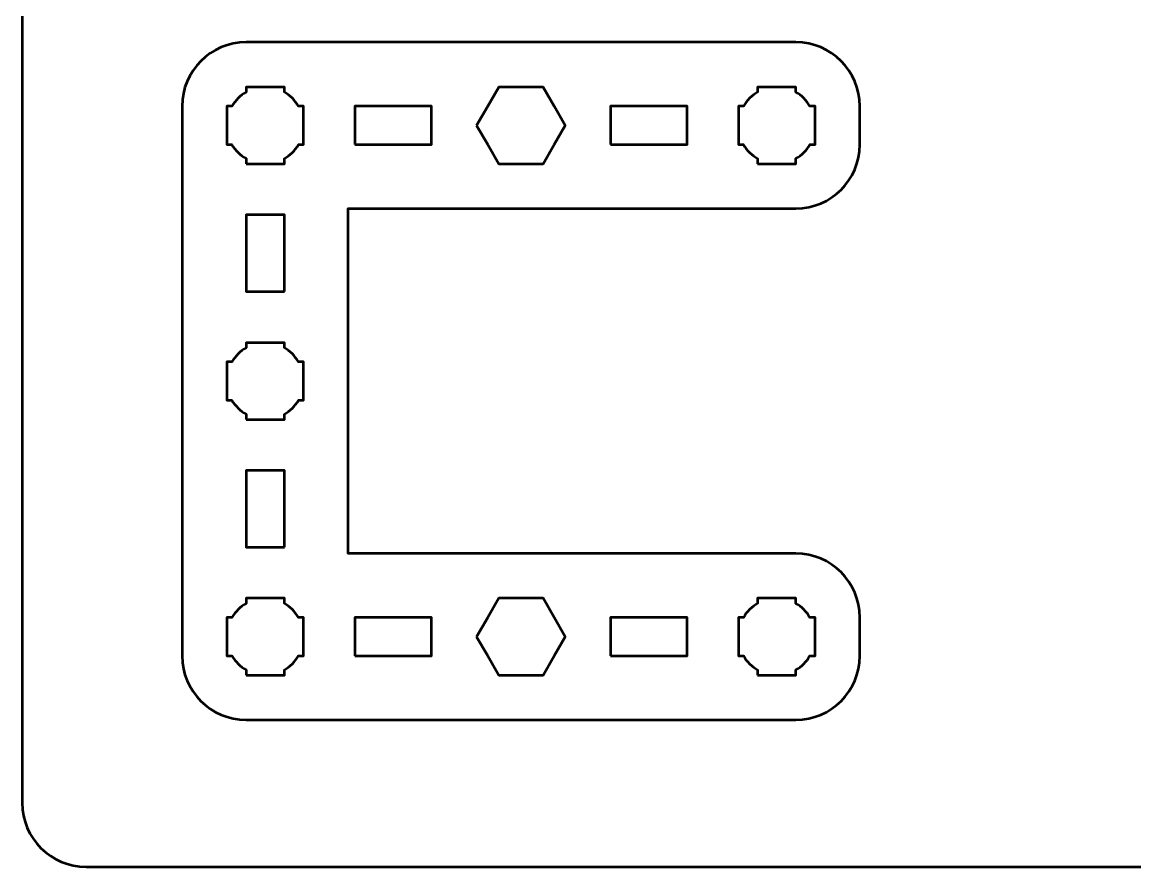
# Model space of a CAD drawing. Header units: centimetres. Extents: x -21 to 0, y -29.7 to 0.
# Drawn here: x -21 to -12.3, y -29.7 to -23.09 of the extents above; entities that cross this region are included whole.
import ezdxf

# ---------------------------------------------------------------- set-up
doc = ezdxf.new("R2010")
doc.units = ezdxf.units.CM
doc.header["$MEASUREMENT"] = 0
doc.layers.add('Layer 1', color=7, linetype='Continuous')

msp = doc.modelspace()

# ---------------------------------------------------------------- linework, layer by layer
at = {"layer": 'Layer 1', "color": 1, "lineweight": 53}
msp.add_open_spline([(-21.00003, -29.19995), (-21.00003, -29.19995), (-21.00003, -2.89992), (-21.00003, -2.89992), (-21.00003, -2.89992), (-21.00003, -2.81709), (-20.93286, -2.74992), (-20.85003, -2.74992), (-20.85003, -2.74992), (-20.7672, -2.74992), (-20.70003, -2.68275), (-20.70003, -2.59992), (-20.70003, -2.59992), (-20.70003, -2.51709), (-20.7672, -2.44992), (-20.85003, -2.44992), (-20.85003, -2.44992), (-20.93286, -2.44992), (-21.00003, -2.38275), (-21.00003, -2.29992), (-21.00003, -2.29992), (-21.00003, -2.21709), (-20.93286, -2.14992), (-20.85003, -2.14992), (-20.85003, -2.14992), (-20.7672, -2.14992), (-20.70003, -2.08275), (-20.70003, -1.99992), (-20.70003, -1.99992), (-20.70003, -1.91709), (-20.7672, -1.84992), (-20.85003, -1.84992), (-20.85003, -1.84992), (-20.93286, -1.84992), (-21.00003, -1.78275), (-21.00003, -1.69992), (-21.00003, -1.69992), (-21.00003, -1.61709), (-20.93286, -1.54992), (-20.85003, -1.54992), (-20.85003, -1.54992), (-20.7672, -1.54992), (-20.70003, -1.48275), (-20.70003, -1.39992), (-20.70003, -1.39992), (-20.70003, -1.31709), (-20.7672, -1.24992), (-20.85003, -1.24992), (-20.85003, -1.24992), (-20.93286, -1.24992), (-21.00003, -1.18275), (-21.00003, -1.09992), (-21.00003, -1.09992), (-21.00003, -1.09992), (-21.00003, -0.49992), (-21.00003, -0.49992), (-21.00003, -0.49992), (-21.00003, -0.22295), (-20.77694, 0.00004), (-20.49994, 0.00004), (-20.49994, 0.00004), (-20.49994, 0.00004), (-0.50008, 0.00004), (-0.50008, 0.00004), (-0.50008, 0.00004), (-0.22294, 0.00004), (0.00002, -0.22295), (0.00002, -0.49992), (0.00002, -0.49992), (0.00002, -0.49992), (0.00002, -29.19995), (0.00002, -29.19995), (0.00002, -29.19995), (0.00002, -29.47695), (-0.22294, -29.70004), (-0.50008, -29.70004), (-0.50008, -29.70004), (-0.50008, -29.70004), (-20.49994, -29.70004), (-20.49994, -29.70004), (-20.49994, -29.70004), (-20.77694, -29.70004), (-21.00003, -29.47695), (-21.00003, -29.19995)], degree=3, knots=[0, 0, 0, 0, 0.047619, 0.047619, 0.047619, 0.047619, 0.0952381, 0.0952381, 0.0952381, 0.0952381, 0.1428571, 0.1428571, 0.1428571, 0.1428571, 0.1904762, 0.1904762, 0.1904762, 0.1904762, 0.2380952, 0.2380952, 0.2380952, 0.2380952, 0.2857143, 0.2857143, 0.2857143, 0.2857143, 0.3333333, 0.3333333, 0.3333333, 0.3333333, 0.3809524, 0.3809524, 0.3809524, 0.3809524, 0.4285714, 0.4285714, 0.4285714, 0.4285714, 0.4761905, 0.4761905, 0.4761905, 0.4761905, 0.5238095, 0.5238095, 0.5238095, 0.5238095, 0.5714286, 0.5714286, 0.5714286, 0.5714286, 0.6190476, 0.6190476, 0.6190476, 0.6190476, 0.6666667, 0.6666667, 0.6666667, 0.6666667, 0.7142857, 0.7142857, 0.7142857, 0.7142857, 0.7619048, 0.7619048, 0.7619048, 0.7619048, 0.8095238, 0.8095238, 0.8095238, 0.8095238, 0.8571429, 0.8571429, 0.8571429, 0.8571429, 0.9047619, 0.9047619, 0.9047619, 0.9047619, 0.952381, 0.952381, 0.952381, 0.952381, 1, 1, 1, 1], dxfattribs=at)
at = {"layer": 'Layer 1', "color": 3, "lineweight": 53}
msp.add_open_spline([(-14.95, -24.55), (-14.95, -24.55), (-18.45, -24.55), (-18.45, -24.55), (-18.45, -24.55), (-18.45, -24.55), (-18.45, -27.25), (-18.45, -27.25), (-18.45, -27.25), (-18.45, -27.25), (-14.95, -27.25), (-14.95, -27.25), (-14.95, -27.25), (-14.67391, -27.25), (-14.45, -27.47391), (-14.45, -27.75), (-14.45, -27.75), (-14.45, -27.75), (-14.45, -28.05), (-14.45, -28.05), (-14.45, -28.05), (-14.45, -28.32609), (-14.67391, -28.55), (-14.95, -28.55), (-14.95, -28.55), (-14.95, -28.55), (-18.95, -28.55), (-18.95, -28.55), (-18.95, -28.55), (-18.95, -28.55), (-19.25, -28.55), (-19.25, -28.55), (-19.25, -28.55), (-19.52609, -28.55), (-19.75, -28.32609), (-19.75, -28.05), (-19.75, -28.05), (-19.75, -28.05), (-19.75, -27.75), (-19.75, -27.75), (-19.75, -27.75), (-19.75, -27.75), (-19.75, -24.05), (-19.75, -24.05), (-19.75, -24.05), (-19.75, -24.05), (-19.75, -23.75), (-19.75, -23.75), (-19.75, -23.75), (-19.75, -23.47391), (-19.52609, -23.25), (-19.25, -23.25), (-19.25, -23.25), (-19.25, -23.25), (-18.95, -23.25), (-18.95, -23.25), (-18.95, -23.25), (-18.95, -23.25), (-14.95, -23.25), (-14.95, -23.25), (-14.95, -23.25), (-14.67391, -23.25), (-14.45, -23.47391), (-14.45, -23.75), (-14.45, -23.75), (-14.45, -23.75), (-14.45, -24.05), (-14.45, -24.05), (-14.45, -24.05), (-14.45, -24.32609), (-14.67391, -24.55), (-14.95, -24.55)], degree=3, knots=[0, 0, 0, 0, 0.0555556, 0.0555556, 0.0555556, 0.0555556, 0.1111111, 0.1111111, 0.1111111, 0.1111111, 0.1666667, 0.1666667, 0.1666667, 0.1666667, 0.2222222, 0.2222222, 0.2222222, 0.2222222, 0.2777778, 0.2777778, 0.2777778, 0.2777778, 0.3333333, 0.3333333, 0.3333333, 0.3333333, 0.3888889, 0.3888889, 0.3888889, 0.3888889, 0.4444444, 0.4444444, 0.4444444, 0.4444444, 0.5, 0.5, 0.5, 0.5, 0.5555556, 0.5555556, 0.5555556, 0.5555556, 0.6111111, 0.6111111, 0.6111111, 0.6111111, 0.6666667, 0.6666667, 0.6666667, 0.6666667, 0.7222222, 0.7222222, 0.7222222, 0.7222222, 0.7777778, 0.7777778, 0.7777778, 0.7777778, 0.8333333, 0.8333333, 0.8333333, 0.8333333, 0.8888889, 0.8888889, 0.8888889, 0.8888889, 0.9444444, 0.9444444, 0.9444444, 0.9444444, 1, 1, 1, 1], dxfattribs=at)
at = {"layer": 'Layer 1', "lineweight": 53}
for points, knots in [([(-19.25, -24.2), (-19.25, -24.2), (-19.25, -24.15985), (-19.25, -24.15985), (-19.25, -24.15985), (-19.29553, -24.1335), (-19.3335, -24.09553), (-19.35985, -24.05), (-19.35985, -24.05), (-19.35985, -24.05), (-19.4, -24.05), (-19.4, -24.05), (-19.4, -24.05), (-19.4, -24.05), (-19.4, -23.9), (-19.4, -23.9), (-19.4, -23.9), (-19.4, -23.9), (-19.4, -23.75), (-19.4, -23.75), (-19.4, -23.75), (-19.4, -23.75), (-19.35985, -23.75), (-19.35985, -23.75), (-19.35985, -23.75), (-19.3335, -23.70447), (-19.29553, -23.6665), (-19.25, -23.64015), (-19.25, -23.64015), (-19.25, -23.64015), (-19.25, -23.6), (-19.25, -23.6), (-19.25, -23.6), (-19.25, -23.6), (-19.1, -23.6), (-19.1, -23.6), (-19.1, -23.6), (-19.1, -23.6), (-18.95, -23.6), (-18.95, -23.6), (-18.95, -23.6), (-18.95, -23.6), (-18.95, -23.64015), (-18.95, -23.64015), (-18.95, -23.64015), (-18.90447, -23.6665), (-18.8665, -23.70447), (-18.84015, -23.75), (-18.84015, -23.75), (-18.84015, -23.75), (-18.8, -23.75), (-18.8, -23.75), (-18.8, -23.75), (-18.8, -23.75), (-18.8, -23.9), (-18.8, -23.9), (-18.8, -23.9), (-18.8, -23.9), (-18.8, -24.05), (-18.8, -24.05), (-18.8, -24.05), (-18.8, -24.05), (-18.84015, -24.05), (-18.84015, -24.05), (-18.84015, -24.05), (-18.8665, -24.09553), (-18.90447, -24.1335), (-18.95, -24.15985), (-18.95, -24.15985), (-18.95, -24.15985), (-18.95, -24.2), (-18.95, -24.2), (-18.95, -24.2), (-18.95, -24.2), (-19.1, -24.2), (-19.1, -24.2), (-19.1, -24.2), (-19.1, -24.2), (-19.25, -24.2), (-19.25, -24.2)], [0, 0, 0, 0, 0.05, 0.05, 0.05, 0.05, 0.1, 0.1, 0.1, 0.1, 0.15, 0.15, 0.15, 0.15, 0.2, 0.2, 0.2, 0.2, 0.25, 0.25, 0.25, 0.25, 0.3, 0.3, 0.3, 0.3, 0.35, 0.35, 0.35, 0.35, 0.4, 0.4, 0.4, 0.4, 0.45, 0.45, 0.45, 0.45, 0.5, 0.5, 0.5, 0.5, 0.55, 0.55, 0.55, 0.55, 0.6, 0.6, 0.6, 0.6, 0.65, 0.65, 0.65, 0.65, 0.7, 0.7, 0.7, 0.7, 0.75, 0.75, 0.75, 0.75, 0.8, 0.8, 0.8, 0.8, 0.85, 0.85, 0.85, 0.85, 0.9, 0.9, 0.9, 0.9, 0.95, 0.95, 0.95, 0.95, 1, 1, 1, 1]), ([(-17.44641, -23.9), (-17.44641, -23.9), (-17.35981, -23.75), (-17.35981, -23.75), (-17.35981, -23.75), (-17.35981, -23.75), (-17.27321, -23.6), (-17.27321, -23.6), (-17.27321, -23.6), (-17.27321, -23.6), (-17.1, -23.6), (-17.1, -23.6), (-17.1, -23.6), (-17.1, -23.6), (-16.92679, -23.6), (-16.92679, -23.6), (-16.92679, -23.6), (-16.92679, -23.6), (-16.84019, -23.75), (-16.84019, -23.75), (-16.84019, -23.75), (-16.84019, -23.75), (-16.75359, -23.9), (-16.75359, -23.9), (-16.75359, -23.9), (-16.75359, -23.9), (-16.84019, -24.05), (-16.84019, -24.05), (-16.84019, -24.05), (-16.84019, -24.05), (-16.92679, -24.2), (-16.92679, -24.2), (-16.92679, -24.2), (-16.92679, -24.2), (-17.1, -24.2), (-17.1, -24.2), (-17.1, -24.2), (-17.1, -24.2), (-17.27321, -24.2), (-17.27321, -24.2), (-17.27321, -24.2), (-17.27321, -24.2), (-17.35981, -24.05), (-17.35981, -24.05), (-17.35981, -24.05), (-17.35981, -24.05), (-17.44641, -23.9), (-17.44641, -23.9)], [0, 0, 0, 0, 0.0833333, 0.0833333, 0.0833333, 0.0833333, 0.1666667, 0.1666667, 0.1666667, 0.1666667, 0.25, 0.25, 0.25, 0.25, 0.3333333, 0.3333333, 0.3333333, 0.3333333, 0.4166667, 0.4166667, 0.4166667, 0.4166667, 0.5, 0.5, 0.5, 0.5, 0.5833333, 0.5833333, 0.5833333, 0.5833333, 0.6666667, 0.6666667, 0.6666667, 0.6666667, 0.75, 0.75, 0.75, 0.75, 0.8333333, 0.8333333, 0.8333333, 0.8333333, 0.9166667, 0.9166667, 0.9166667, 0.9166667, 1, 1, 1, 1]), ([(-15.25, -24.2), (-15.25, -24.2), (-15.25, -24.15985), (-15.25, -24.15985), (-15.25, -24.15985), (-15.29553, -24.1335), (-15.3335, -24.09553), (-15.35985, -24.05), (-15.35985, -24.05), (-15.35985, -24.05), (-15.4, -24.05), (-15.4, -24.05), (-15.4, -24.05), (-15.4, -24.05), (-15.4, -23.9), (-15.4, -23.9), (-15.4, -23.9), (-15.4, -23.9), (-15.4, -23.75), (-15.4, -23.75), (-15.4, -23.75), (-15.4, -23.75), (-15.35985, -23.75), (-15.35985, -23.75), (-15.35985, -23.75), (-15.3335, -23.70447), (-15.29553, -23.6665), (-15.25, -23.64015), (-15.25, -23.64015), (-15.25, -23.64015), (-15.25, -23.6), (-15.25, -23.6), (-15.25, -23.6), (-15.25, -23.6), (-15.1, -23.6), (-15.1, -23.6), (-15.1, -23.6), (-15.1, -23.6), (-14.95, -23.6), (-14.95, -23.6), (-14.95, -23.6), (-14.95, -23.6), (-14.95, -23.64015), (-14.95, -23.64015), (-14.95, -23.64015), (-14.90447, -23.6665), (-14.8665, -23.70447), (-14.84015, -23.75), (-14.84015, -23.75), (-14.84015, -23.75), (-14.8, -23.75), (-14.8, -23.75), (-14.8, -23.75), (-14.8, -23.75), (-14.8, -23.9), (-14.8, -23.9), (-14.8, -23.9), (-14.8, -23.9), (-14.8, -24.05), (-14.8, -24.05), (-14.8, -24.05), (-14.8, -24.05), (-14.84015, -24.05), (-14.84015, -24.05), (-14.84015, -24.05), (-14.8665, -24.09553), (-14.90447, -24.1335), (-14.95, -24.15985), (-14.95, -24.15985), (-14.95, -24.15985), (-14.95, -24.2), (-14.95, -24.2), (-14.95, -24.2), (-14.95, -24.2), (-15.1, -24.2), (-15.1, -24.2), (-15.1, -24.2), (-15.1, -24.2), (-15.25, -24.2), (-15.25, -24.2)], [0, 0, 0, 0, 0.05, 0.05, 0.05, 0.05, 0.1, 0.1, 0.1, 0.1, 0.15, 0.15, 0.15, 0.15, 0.2, 0.2, 0.2, 0.2, 0.25, 0.25, 0.25, 0.25, 0.3, 0.3, 0.3, 0.3, 0.35, 0.35, 0.35, 0.35, 0.4, 0.4, 0.4, 0.4, 0.45, 0.45, 0.45, 0.45, 0.5, 0.5, 0.5, 0.5, 0.55, 0.55, 0.55, 0.55, 0.6, 0.6, 0.6, 0.6, 0.65, 0.65, 0.65, 0.65, 0.7, 0.7, 0.7, 0.7, 0.75, 0.75, 0.75, 0.75, 0.8, 0.8, 0.8, 0.8, 0.85, 0.85, 0.85, 0.85, 0.9, 0.9, 0.9, 0.9, 0.95, 0.95, 0.95, 0.95, 1, 1, 1, 1]), ([(-18.4, -24.05), (-18.4, -24.05), (-18.4, -23.75), (-18.4, -23.75), (-18.4, -23.75), (-18.4, -23.75), (-17.8, -23.75), (-17.8, -23.75), (-17.8, -23.75), (-17.8, -23.75), (-17.8, -24.05), (-17.8, -24.05), (-17.8, -24.05), (-17.8, -24.05), (-18.4, -24.05), (-18.4, -24.05)], [0, 0, 0, 0, 0.25, 0.25, 0.25, 0.25, 0.5, 0.5, 0.5, 0.5, 0.75, 0.75, 0.75, 0.75, 1, 1, 1, 1]), ([(-16.4, -24.05), (-16.4, -24.05), (-16.4, -23.75), (-16.4, -23.75), (-16.4, -23.75), (-16.4, -23.75), (-15.8, -23.75), (-15.8, -23.75), (-15.8, -23.75), (-15.8, -23.75), (-15.8, -24.05), (-15.8, -24.05), (-15.8, -24.05), (-15.8, -24.05), (-16.4, -24.05), (-16.4, -24.05)], [0, 0, 0, 0, 0.25, 0.25, 0.25, 0.25, 0.5, 0.5, 0.5, 0.5, 0.75, 0.75, 0.75, 0.75, 1, 1, 1, 1]), ([(-18.95, -25.2), (-18.95, -25.2), (-19.25, -25.2), (-19.25, -25.2), (-19.25, -25.2), (-19.25, -25.2), (-19.25, -24.6), (-19.25, -24.6), (-19.25, -24.6), (-19.25, -24.6), (-18.95, -24.6), (-18.95, -24.6), (-18.95, -24.6), (-18.95, -24.6), (-18.95, -25.2), (-18.95, -25.2)], [0, 0, 0, 0, 0.25, 0.25, 0.25, 0.25, 0.5, 0.5, 0.5, 0.5, 0.75, 0.75, 0.75, 0.75, 1, 1, 1, 1]), ([(-19.25, -26.2), (-19.25, -26.2), (-19.25, -26.15985), (-19.25, -26.15985), (-19.25, -26.15985), (-19.29553, -26.1335), (-19.3335, -26.09553), (-19.35985, -26.05), (-19.35985, -26.05), (-19.35985, -26.05), (-19.4, -26.05), (-19.4, -26.05), (-19.4, -26.05), (-19.4, -26.05), (-19.4, -25.9), (-19.4, -25.9), (-19.4, -25.9), (-19.4, -25.9), (-19.4, -25.75), (-19.4, -25.75), (-19.4, -25.75), (-19.4, -25.75), (-19.35985, -25.75), (-19.35985, -25.75), (-19.35985, -25.75), (-19.3335, -25.70447), (-19.29553, -25.6665), (-19.25, -25.64015), (-19.25, -25.64015), (-19.25, -25.64015), (-19.25, -25.6), (-19.25, -25.6), (-19.25, -25.6), (-19.25, -25.6), (-19.1, -25.6), (-19.1, -25.6), (-19.1, -25.6), (-19.1, -25.6), (-18.95, -25.6), (-18.95, -25.6), (-18.95, -25.6), (-18.95, -25.6), (-18.95, -25.64015), (-18.95, -25.64015), (-18.95, -25.64015), (-18.90447, -25.6665), (-18.8665, -25.70447), (-18.84015, -25.75), (-18.84015, -25.75), (-18.84015, -25.75), (-18.8, -25.75), (-18.8, -25.75), (-18.8, -25.75), (-18.8, -25.75), (-18.8, -25.9), (-18.8, -25.9), (-18.8, -25.9), (-18.8, -25.9), (-18.8, -26.05), (-18.8, -26.05), (-18.8, -26.05), (-18.8, -26.05), (-18.84015, -26.05), (-18.84015, -26.05), (-18.84015, -26.05), (-18.8665, -26.09553), (-18.90447, -26.1335), (-18.95, -26.15985), (-18.95, -26.15985), (-18.95, -26.15985), (-18.95, -26.2), (-18.95, -26.2), (-18.95, -26.2), (-18.95, -26.2), (-19.1, -26.2), (-19.1, -26.2), (-19.1, -26.2), (-19.1, -26.2), (-19.25, -26.2), (-19.25, -26.2)], [0, 0, 0, 0, 0.05, 0.05, 0.05, 0.05, 0.1, 0.1, 0.1, 0.1, 0.15, 0.15, 0.15, 0.15, 0.2, 0.2, 0.2, 0.2, 0.25, 0.25, 0.25, 0.25, 0.3, 0.3, 0.3, 0.3, 0.35, 0.35, 0.35, 0.35, 0.4, 0.4, 0.4, 0.4, 0.45, 0.45, 0.45, 0.45, 0.5, 0.5, 0.5, 0.5, 0.55, 0.55, 0.55, 0.55, 0.6, 0.6, 0.6, 0.6, 0.65, 0.65, 0.65, 0.65, 0.7, 0.7, 0.7, 0.7, 0.75, 0.75, 0.75, 0.75, 0.8, 0.8, 0.8, 0.8, 0.85, 0.85, 0.85, 0.85, 0.9, 0.9, 0.9, 0.9, 0.95, 0.95, 0.95, 0.95, 1, 1, 1, 1]), ([(-18.95, -27.2), (-18.95, -27.2), (-19.25, -27.2), (-19.25, -27.2), (-19.25, -27.2), (-19.25, -27.2), (-19.25, -26.6), (-19.25, -26.6), (-19.25, -26.6), (-19.25, -26.6), (-18.95, -26.6), (-18.95, -26.6), (-18.95, -26.6), (-18.95, -26.6), (-18.95, -27.2), (-18.95, -27.2)], [0, 0, 0, 0, 0.25, 0.25, 0.25, 0.25, 0.5, 0.5, 0.5, 0.5, 0.75, 0.75, 0.75, 0.75, 1, 1, 1, 1]), ([(-19.25, -28.2), (-19.25, -28.2), (-19.25, -28.15985), (-19.25, -28.15985), (-19.25, -28.15985), (-19.29553, -28.1335), (-19.3335, -28.09553), (-19.35985, -28.05), (-19.35985, -28.05), (-19.35985, -28.05), (-19.4, -28.05), (-19.4, -28.05), (-19.4, -28.05), (-19.4, -28.05), (-19.4, -27.9), (-19.4, -27.9), (-19.4, -27.9), (-19.4, -27.9), (-19.4, -27.75), (-19.4, -27.75), (-19.4, -27.75), (-19.4, -27.75), (-19.35985, -27.75), (-19.35985, -27.75), (-19.35985, -27.75), (-19.3335, -27.70447), (-19.29553, -27.6665), (-19.25, -27.64015), (-19.25, -27.64015), (-19.25, -27.64015), (-19.25, -27.6), (-19.25, -27.6), (-19.25, -27.6), (-19.25, -27.6), (-19.1, -27.6), (-19.1, -27.6), (-19.1, -27.6), (-19.1, -27.6), (-18.95, -27.6), (-18.95, -27.6), (-18.95, -27.6), (-18.95, -27.6), (-18.95, -27.64015), (-18.95, -27.64015), (-18.95, -27.64015), (-18.90447, -27.6665), (-18.8665, -27.70447), (-18.84015, -27.75), (-18.84015, -27.75), (-18.84015, -27.75), (-18.8, -27.75), (-18.8, -27.75), (-18.8, -27.75), (-18.8, -27.75), (-18.8, -27.9), (-18.8, -27.9), (-18.8, -27.9), (-18.8, -27.9), (-18.8, -28.05), (-18.8, -28.05), (-18.8, -28.05), (-18.8, -28.05), (-18.84015, -28.05), (-18.84015, -28.05), (-18.84015, -28.05), (-18.8665, -28.09553), (-18.90447, -28.1335), (-18.95, -28.15985), (-18.95, -28.15985), (-18.95, -28.15985), (-18.95, -28.2), (-18.95, -28.2), (-18.95, -28.2), (-18.95, -28.2), (-19.1, -28.2), (-19.1, -28.2), (-19.1, -28.2), (-19.1, -28.2), (-19.25, -28.2), (-19.25, -28.2)], [0, 0, 0, 0, 0.05, 0.05, 0.05, 0.05, 0.1, 0.1, 0.1, 0.1, 0.15, 0.15, 0.15, 0.15, 0.2, 0.2, 0.2, 0.2, 0.25, 0.25, 0.25, 0.25, 0.3, 0.3, 0.3, 0.3, 0.35, 0.35, 0.35, 0.35, 0.4, 0.4, 0.4, 0.4, 0.45, 0.45, 0.45, 0.45, 0.5, 0.5, 0.5, 0.5, 0.55, 0.55, 0.55, 0.55, 0.6, 0.6, 0.6, 0.6, 0.65, 0.65, 0.65, 0.65, 0.7, 0.7, 0.7, 0.7, 0.75, 0.75, 0.75, 0.75, 0.8, 0.8, 0.8, 0.8, 0.85, 0.85, 0.85, 0.85, 0.9, 0.9, 0.9, 0.9, 0.95, 0.95, 0.95, 0.95, 1, 1, 1, 1]), ([(-17.44641, -27.9), (-17.44641, -27.9), (-17.35981, -27.75), (-17.35981, -27.75), (-17.35981, -27.75), (-17.35981, -27.75), (-17.27321, -27.6), (-17.27321, -27.6), (-17.27321, -27.6), (-17.27321, -27.6), (-17.1, -27.6), (-17.1, -27.6), (-17.1, -27.6), (-17.1, -27.6), (-16.92679, -27.6), (-16.92679, -27.6), (-16.92679, -27.6), (-16.92679, -27.6), (-16.84019, -27.75), (-16.84019, -27.75), (-16.84019, -27.75), (-16.84019, -27.75), (-16.75359, -27.9), (-16.75359, -27.9), (-16.75359, -27.9), (-16.75359, -27.9), (-16.84019, -28.05), (-16.84019, -28.05), (-16.84019, -28.05), (-16.84019, -28.05), (-16.92679, -28.2), (-16.92679, -28.2), (-16.92679, -28.2), (-16.92679, -28.2), (-17.1, -28.2), (-17.1, -28.2), (-17.1, -28.2), (-17.1, -28.2), (-17.27321, -28.2), (-17.27321, -28.2), (-17.27321, -28.2), (-17.27321, -28.2), (-17.35981, -28.05), (-17.35981, -28.05), (-17.35981, -28.05), (-17.35981, -28.05), (-17.44641, -27.9), (-17.44641, -27.9)], [0, 0, 0, 0, 0.0833333, 0.0833333, 0.0833333, 0.0833333, 0.1666667, 0.1666667, 0.1666667, 0.1666667, 0.25, 0.25, 0.25, 0.25, 0.3333333, 0.3333333, 0.3333333, 0.3333333, 0.4166667, 0.4166667, 0.4166667, 0.4166667, 0.5, 0.5, 0.5, 0.5, 0.5833333, 0.5833333, 0.5833333, 0.5833333, 0.6666667, 0.6666667, 0.6666667, 0.6666667, 0.75, 0.75, 0.75, 0.75, 0.8333333, 0.8333333, 0.8333333, 0.8333333, 0.9166667, 0.9166667, 0.9166667, 0.9166667, 1, 1, 1, 1]), ([(-15.25, -28.2), (-15.25, -28.2), (-15.25, -28.15985), (-15.25, -28.15985), (-15.25, -28.15985), (-15.29553, -28.1335), (-15.3335, -28.09553), (-15.35985, -28.05), (-15.35985, -28.05), (-15.35985, -28.05), (-15.4, -28.05), (-15.4, -28.05), (-15.4, -28.05), (-15.4, -28.05), (-15.4, -27.9), (-15.4, -27.9), (-15.4, -27.9), (-15.4, -27.9), (-15.4, -27.75), (-15.4, -27.75), (-15.4, -27.75), (-15.4, -27.75), (-15.35985, -27.75), (-15.35985, -27.75), (-15.35985, -27.75), (-15.3335, -27.70447), (-15.29553, -27.6665), (-15.25, -27.64015), (-15.25, -27.64015), (-15.25, -27.64015), (-15.25, -27.6), (-15.25, -27.6), (-15.25, -27.6), (-15.25, -27.6), (-15.1, -27.6), (-15.1, -27.6), (-15.1, -27.6), (-15.1, -27.6), (-14.95, -27.6), (-14.95, -27.6), (-14.95, -27.6), (-14.95, -27.6), (-14.95, -27.64015), (-14.95, -27.64015), (-14.95, -27.64015), (-14.90447, -27.6665), (-14.8665, -27.70447), (-14.84015, -27.75), (-14.84015, -27.75), (-14.84015, -27.75), (-14.8, -27.75), (-14.8, -27.75), (-14.8, -27.75), (-14.8, -27.75), (-14.8, -27.9), (-14.8, -27.9), (-14.8, -27.9), (-14.8, -27.9), (-14.8, -28.05), (-14.8, -28.05), (-14.8, -28.05), (-14.8, -28.05), (-14.84015, -28.05), (-14.84015, -28.05), (-14.84015, -28.05), (-14.8665, -28.09553), (-14.90447, -28.1335), (-14.95, -28.15985), (-14.95, -28.15985), (-14.95, -28.15985), (-14.95, -28.2), (-14.95, -28.2), (-14.95, -28.2), (-14.95, -28.2), (-15.1, -28.2), (-15.1, -28.2), (-15.1, -28.2), (-15.1, -28.2), (-15.25, -28.2), (-15.25, -28.2)], [0, 0, 0, 0, 0.05, 0.05, 0.05, 0.05, 0.1, 0.1, 0.1, 0.1, 0.15, 0.15, 0.15, 0.15, 0.2, 0.2, 0.2, 0.2, 0.25, 0.25, 0.25, 0.25, 0.3, 0.3, 0.3, 0.3, 0.35, 0.35, 0.35, 0.35, 0.4, 0.4, 0.4, 0.4, 0.45, 0.45, 0.45, 0.45, 0.5, 0.5, 0.5, 0.5, 0.55, 0.55, 0.55, 0.55, 0.6, 0.6, 0.6, 0.6, 0.65, 0.65, 0.65, 0.65, 0.7, 0.7, 0.7, 0.7, 0.75, 0.75, 0.75, 0.75, 0.8, 0.8, 0.8, 0.8, 0.85, 0.85, 0.85, 0.85, 0.9, 0.9, 0.9, 0.9, 0.95, 0.95, 0.95, 0.95, 1, 1, 1, 1]), ([(-18.4, -28.05), (-18.4, -28.05), (-18.4, -27.75), (-18.4, -27.75), (-18.4, -27.75), (-18.4, -27.75), (-17.8, -27.75), (-17.8, -27.75), (-17.8, -27.75), (-17.8, -27.75), (-17.8, -28.05), (-17.8, -28.05), (-17.8, -28.05), (-17.8, -28.05), (-18.4, -28.05), (-18.4, -28.05)], [0, 0, 0, 0, 0.25, 0.25, 0.25, 0.25, 0.5, 0.5, 0.5, 0.5, 0.75, 0.75, 0.75, 0.75, 1, 1, 1, 1]), ([(-16.4, -28.05), (-16.4, -28.05), (-16.4, -27.75), (-16.4, -27.75), (-16.4, -27.75), (-16.4, -27.75), (-15.8, -27.75), (-15.8, -27.75), (-15.8, -27.75), (-15.8, -27.75), (-15.8, -28.05), (-15.8, -28.05), (-15.8, -28.05), (-15.8, -28.05), (-16.4, -28.05), (-16.4, -28.05)], [0, 0, 0, 0, 0.25, 0.25, 0.25, 0.25, 0.5, 0.5, 0.5, 0.5, 0.75, 0.75, 0.75, 0.75, 1, 1, 1, 1])]:
    msp.add_open_spline(points, degree=3, knots=knots, dxfattribs=at)

doc.saveas('drawing.dxf')
